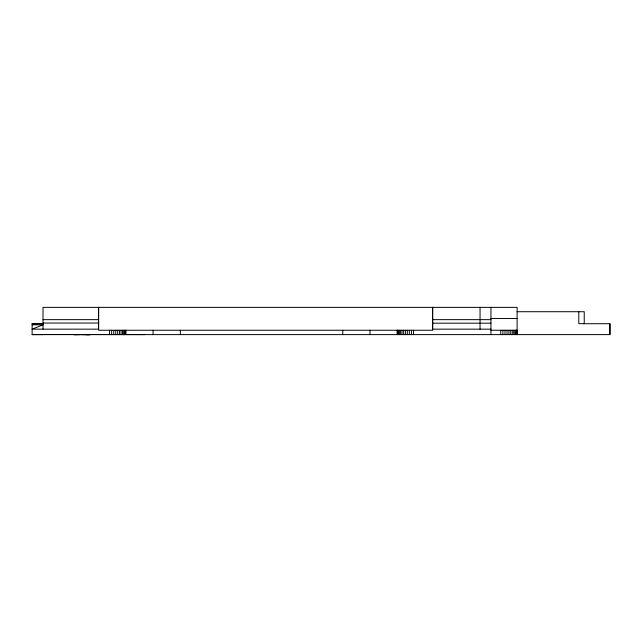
<?xml version="1.0" encoding="UTF-8"?>
<svg xmlns="http://www.w3.org/2000/svg" width="642" height="642" viewBox="0 0 642 642"><rect width="100%" height="100%" fill="white"/><g stroke="black" fill="none" stroke-linecap="round" stroke-linejoin="round"><path stroke-width="0.96" d="M109.501 334.61L109.501 330.253M111.636 334.61L111.636 330.253M113.73 334.61L113.73 330.253M115.761 334.61L115.761 330.253M117.679 334.61L117.679 330.253M119.452 334.61L119.452 330.253M121.065 334.61L121.065 330.253M122.47 334.61L122.47 330.253M123.657 334.61L123.657 330.253M124.604 334.61L124.604 330.253M125.294 334.61L125.294 330.253M125.712 334.61L125.712 330.253L125.848 334.61M490.945 334.61L490.945 307.366M43.022 323.552L32.124 323.712L43.022 323.528L32.124 323.712L32.124 334.61L609.876 334.61L609.9 323.712L583.771 323.712M43.022 334.61L32.124 334.61M43.022 323.592L43.022 324.804L32.124 329.161L98.603 329.161L98.603 307.366L98.603 330.253L432.644 330.253L432.644 307.366L432.644 329.161L490.945 329.161M88.997 334.634L90.209 334.618L74.44 334.618M86.084 334.602L89.944 334.618L82.834 334.626M89.142 334.618L86.164 334.626M517.107 311.723L584.236 311.723L584.236 323.712L578.787 323.608L578.787 311.723M490.945 318.536L517.107 318.536M43.022 319.644L98.603 319.644M432.644 319.644L490.945 319.644M43.022 323.046L98.603 323.046M432.644 323.175L490.945 323.175M32.1 324.804L43.022 324.804M490.945 330.253L517.107 330.253M77.915 334.602L73.862 334.61L79.881 334.594M144.699 334.61L43.046 334.474M74.488 334.618L75.058 334.618M75.764 334.546L88.291 334.562M609.852 323.712L609.852 334.61M609.627 323.712L609.627 334.61M517.107 334.61L517.107 307.366L43.022 307.366L43.022 329.161M516.962 330.253L516.962 334.61M516.545 330.253L516.545 334.61M515.863 330.253L515.863 334.61M514.916 330.253L514.916 334.61M513.728 330.253L513.728 334.61M512.316 330.253L512.316 334.61M510.711 330.253L510.711 334.61M508.929 330.253L508.929 334.61M507.011 330.253L507.011 334.61M504.989 330.253L504.989 334.61M502.895 330.253L502.895 334.61M500.76 330.253L500.76 334.61M480.047 307.366L480.047 329.161M413.568 330.253L413.568 334.61M411.434 330.253L411.434 334.61M409.339 330.253L409.339 334.61M407.317 330.253L407.317 334.61M405.399 330.253L405.399 334.61M403.617 330.253L403.617 334.61M402.012 330.253L402.012 334.61M400.6 330.253L400.6 334.61M399.412 330.253L399.412 334.61M398.465 330.253L398.465 334.61M397.783 330.253L397.783 334.61M397.366 330.253L397.366 334.61M397.221 330.253L397.221 334.61M369.977 330.253L369.977 334.61M342.732 330.253L342.732 334.61M180.346 330.253L180.346 334.61M153.093 330.253L153.093 334.61"/></g></svg>
